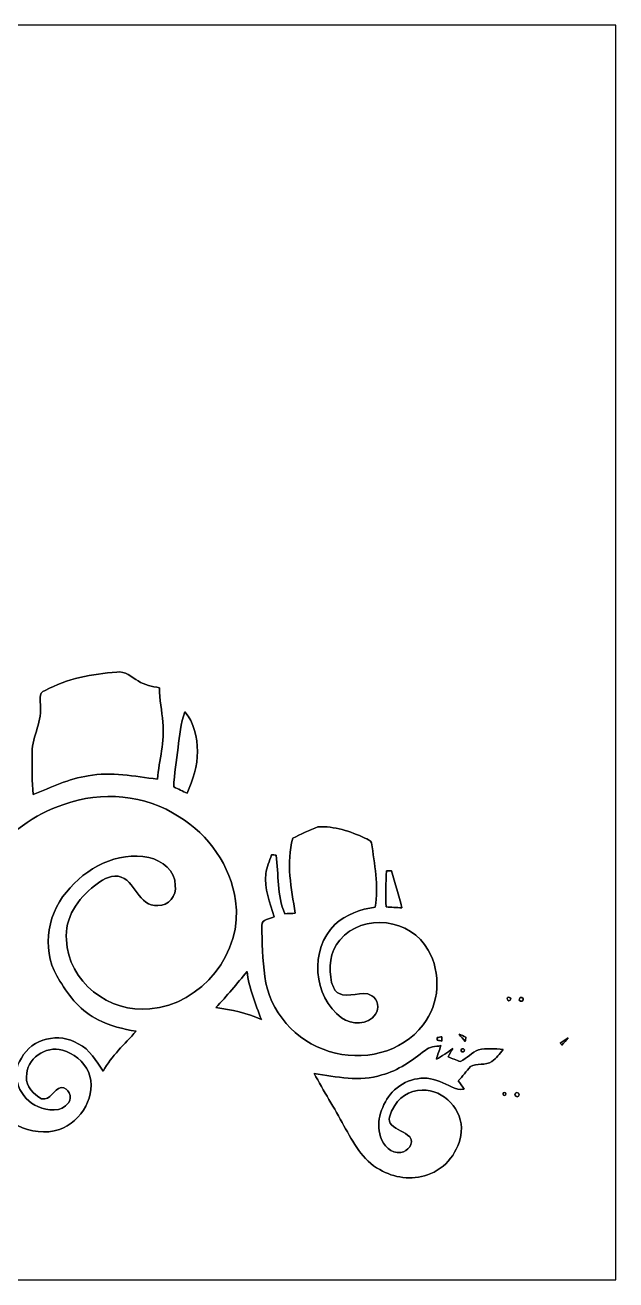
# Model space of a CAD drawing. Header units: centimetres. Extents: x -16.8 to 16.8, y -16.7 to 16.7.
# Drawn here: x 1.07 to 16.77, y -16.67 to 16.67 of the extents above; entities that cross this region are included whole.
import ezdxf

# ---------------------------------------------------------------- set-up
doc = ezdxf.new("R2010")
doc.units = ezdxf.units.CM
doc.header["$MEASUREMENT"] = 0
doc.layers.add('Layer 1', color=7, linetype='Continuous')

msp = doc.modelspace()

# ---------------------------------------------------------------- linework, layer by layer
at = {"layer": 'Layer 1', "color": 7}
for points, knots in [([(-16.77458, 16.66875), (-16.77458, 16.66875), (16.77458, 16.66875), (16.77458, 16.66875), (16.77458, 16.66875), (16.77458, 16.66875), (16.77458, -16.66875), (16.77458, -16.66875), (16.77458, -16.66875), (16.77458, -16.66875), (-16.77458, -16.66875), (-16.77458, -16.66875), (-16.77458, -16.66875), (-16.77458, -16.66875), (-16.77458, 16.66875), (-16.77458, 16.66875), (-16.77458, 16.66875), (-16.77458, 16.66875), (-16.77458, 16.66875), (-16.77458, 16.66875)], [0, 0, 0, 0, 0.16666667, 0.16666667, 0.16666667, 0.16666667, 0.33333333, 0.33333333, 0.33333333, 0.33333333, 0.5, 0.5, 0.5, 0.5, 0.66666667, 0.66666667, 0.66666667, 0.66666667, 1, 1, 1, 1]), ([(1.60655, -1.00789), (2.18793, -0.69674), (2.85574, -0.55915), (3.5112, -0.52529), (3.5112, -0.52529), (3.73697, -0.47872), (3.89961, -0.65264), (4.07705, -0.75565), (4.07705, -0.75565), (4.24497, -0.86924), (4.44959, -0.8957), (4.64291, -0.94192), (4.64291, -0.94192), (4.64432, -1.24848), (4.70782, -1.54869), (4.7311, -1.85349), (4.7311, -1.85349), (4.78614, -2.36326), (4.63797, -2.86103), (4.58717, -3.36444), (4.58717, -3.36444), (3.97898, -3.29918), (3.36338, -3.15031), (2.75237, -3.27766), (2.75237, -3.27766), (2.23485, -3.34927), (1.76742, -3.58704), (1.28587, -3.77331), (1.28587, -3.77331), (1.25765, -3.42724), (1.25307, -3.07975), (1.26083, -2.73297), (1.26083, -2.73297), (1.22978, -2.28706), (1.51342, -1.88701), (1.48096, -1.4411), (1.48096, -1.4411), (1.49154, -1.29681), (1.40441, -1.06998), (1.60655, -1.00789)], [0, 0, 0, 0, 0.09090909, 0.09090909, 0.09090909, 0.09090909, 0.18181818, 0.18181818, 0.18181818, 0.18181818, 0.27272727, 0.27272727, 0.27272727, 0.27272727, 0.36363636, 0.36363636, 0.36363636, 0.36363636, 0.45454545, 0.45454545, 0.45454545, 0.45454545, 0.54545455, 0.54545455, 0.54545455, 0.54545455, 0.63636364, 0.63636364, 0.63636364, 0.63636364, 0.72727273, 0.72727273, 0.72727273, 0.72727273, 0.81818182, 0.81818182, 0.81818182, 0.81818182, 1, 1, 1, 1]), ([(5.31636, -1.57515), (5.57177, -1.8609), (5.64303, -2.25707), (5.65644, -2.62819), (5.65644, -2.62819), (5.65044, -3.01413), (5.53438, -3.38808), (5.38092, -3.73909), (5.38092, -3.73909), (5.25992, -3.68547), (5.14068, -3.62761), (5.02109, -3.57258), (5.02109, -3.57258), (5.03837, -3.22192), (5.09729, -2.87549), (5.13786, -2.5273), (5.13786, -2.5273), (5.1749, -2.20662), (5.21018, -1.88172), (5.31636, -1.57515)], [0, 0, 0, 0, 0.16666667, 0.16666667, 0.16666667, 0.16666667, 0.33333333, 0.33333333, 0.33333333, 0.33333333, 0.5, 0.5, 0.5, 0.5, 0.66666667, 0.66666667, 0.66666667, 0.66666667, 1, 1, 1, 1]), ([(2.09832, -4.03719), (3.09809, -3.66677), (4.26896, -3.77931), (5.16537, -4.36174), (5.16537, -4.36174), (5.95736, -4.84117), (6.53168, -5.67443), (6.66609, -6.59377), (6.66609, -6.59377), (6.87423, -7.95443), (5.7658, -9.36237), (4.39138, -9.46679), (4.39138, -9.46679), (3.32528, -9.59556), (2.19886, -8.7376), (2.17417, -7.63623), (2.17417, -7.63623), (2.11279, -7.05414), (2.47897, -6.53803), (2.91888, -6.19972), (2.91888, -6.19972), (3.09457, -6.05331), (3.30376, -5.92032), (3.54506, -5.94395), (3.54506, -5.94395), (4.0192, -6.02968), (4.07176, -6.76875), (4.60375, -6.71901), (4.60375, -6.71901), (4.8828, -6.75005), (5.10469, -6.45089), (5.06412, -6.19266), (5.06412, -6.19266), (5.07859, -5.79684), (4.70994, -5.52697), (4.36104, -5.44583), (4.36104, -5.44583), (3.52531, -5.2705), (2.6797, -5.72523), (2.16923, -6.36764), (2.16923, -6.36764), (1.61466, -7.00546), (1.51447, -8.02287), (1.99813, -8.72843), (1.99813, -8.72843), (2.24649, -9.144), (2.56999, -9.54264), (3.01484, -9.75678), (3.01484, -9.75678), (3.32705, -9.92717), (3.67912, -9.99878), (4.02555, -10.06404), (4.02555, -10.06404), (3.71122, -10.39812), (3.37855, -10.71986), (3.14431, -11.11991), (3.14431, -11.11991), (2.95663, -10.85144), (2.79224, -10.54276), (2.48461, -10.39354), (2.48461, -10.39354), (1.98508, -10.08768), (1.24883, -10.24608), (0.97367, -10.78018), (0.97367, -10.78018), (0.65334, -11.22715), (0.94015, -11.87097), (1.41358, -12.06571), (1.41358, -12.06571), (1.66405, -12.16907), (2.04964, -12.22693), (2.22568, -11.96305), (2.22568, -11.96305), (2.34244, -11.80677), (2.22744, -11.55841), (2.03129, -11.55629), (2.03129, -11.55629), (1.82704, -11.60851), (1.74978, -11.90307), (1.51165, -11.85933), (1.51165, -11.85933), (1.30775, -11.73656), (1.07844, -11.5376), (1.11301, -11.2716), (1.11301, -11.2716), (1.08903, -10.80241), (1.62736, -10.43093), (2.06269, -10.56852), (2.06269, -10.56852), (2.35973, -10.64719), (2.62749, -10.86167), (2.75555, -11.14284), (2.75555, -11.14284), (3.00602, -11.74891), (2.56893, -12.46399), (1.98261, -12.67354), (1.98261, -12.67354), (1.24284, -12.91272), (0.40111, -12.45799), (0.07726, -11.77643), (0.07726, -11.77643), (-0.11748, -11.3919), (-0.07973, -10.94634), (-0.07338, -10.52865), (-0.07338, -10.52865), (-0.2734, -10.67329), (-0.2727, -10.94317), (-0.26635, -11.16506), (-0.26635, -11.16506), (-0.28258, -11.57252), (-0.13018, -11.97539), (0.1337, -12.28408), (0.1337, -12.28408), (0.21449, -12.39661), (0.33514, -12.51021), (0.29457, -12.66331), (0.29457, -12.66331), (0.22754, -12.60757), (0.19473, -12.48375), (0.10019, -12.47846), (0.10019, -12.47846), (0.05927, -12.53314), (0.02716, -12.59346), (-0.00635, -12.65308), (-0.00635, -12.65308), (-0.10195, -12.66825), (-0.1965, -12.68906), (-0.29034, -12.71235), (-0.29034, -12.71235), (-0.31891, -12.88521), (-0.33867, -13.06089), (-0.39793, -13.22776), (-0.39793, -13.22776), (-0.51259, -13.40203), (-0.67628, -13.53926), (-0.86219, -13.63169), (-0.86219, -13.63169), (-0.8449, -13.43942), (-0.90382, -13.22881), (-0.81315, -13.0496), (-0.81315, -13.0496), (-0.71543, -12.89509), (-0.57079, -12.77726), (-0.46531, -12.62944), (-0.46531, -12.62944), (-0.45473, -12.50527), (-0.49424, -12.38356), (-0.50659, -12.26079), (-0.50659, -12.26079), (-0.60889, -12.29148), (-0.70979, -12.32676), (-0.81174, -12.35816), (-0.81174, -12.35816), (-0.70168, -12.2301), (-0.57397, -12.11897), (-0.45861, -11.99586), (-0.45861, -11.99586), (-0.48225, -11.97928), (-0.52987, -11.94682), (-0.55351, -11.93024), (-0.55351, -11.93024), (-0.63676, -11.98704), (-0.71967, -12.04454), (-0.80469, -12.09887), (-0.80469, -12.09887), (-0.81104, -11.98139), (-0.80821, -11.86356), (-0.80716, -11.74644), (-0.80716, -11.74644), (-0.85019, -11.73868), (-0.89288, -11.73127), (-0.93557, -11.72422), (-0.93557, -11.72422), (-0.95356, -11.81664), (-0.97155, -11.90978), (-0.99166, -12.00291), (-0.99166, -12.00291), (-1.10949, -11.98809), (-1.22873, -11.96904), (-1.34585, -11.95634), (-1.34585, -11.95634), (-1.24919, -12.08511), (-1.13418, -12.19835), (-1.02729, -12.31865), (-1.02729, -12.31865), (-1.10913, -12.28796), (-1.18851, -12.25127), (-1.27353, -12.23151), (-1.27353, -12.23151), (-1.31445, -12.33805), (-1.35855, -12.44812), (-1.36596, -12.56277), (-1.36596, -12.56277), (-1.29258, -12.73104), (-1.12995, -12.84499), (-1.06257, -13.01644), (-1.06257, -13.01644), (-1.03893, -13.22811), (-1.04175, -13.44295), (-1.04422, -13.65638), (-1.04422, -13.65638), (-1.20297, -13.5188), (-1.37019, -13.38192), (-1.48696, -13.20518), (-1.48696, -13.20518), (-1.54376, -13.04008), (-1.55116, -12.86369), (-1.58186, -12.69294), (-1.58186, -12.69294), (-1.68557, -12.63791), (-1.78964, -12.58288), (-1.89406, -12.52961), (-1.89406, -12.52961), (-1.07491, -11.66989), (-0.62054, -10.48314), (-0.65476, -9.29534), (-0.65476, -9.29534), (-0.63818, -8.75806), (-0.88018, -8.24971), (-0.82409, -7.70925), (-0.82409, -7.70925), (-0.65088, -6.0639), (0.52493, -4.56459), (2.09832, -4.03719)], [0, 0, 0, 0, 0.01754386, 0.01754386, 0.01754386, 0.01754386, 0.03508772, 0.03508772, 0.03508772, 0.03508772, 0.05263158, 0.05263158, 0.05263158, 0.05263158, 0.07017544, 0.07017544, 0.07017544, 0.07017544, 0.0877193, 0.0877193, 0.0877193, 0.0877193, 0.10526316, 0.10526316, 0.10526316, 0.10526316, 0.12280702, 0.12280702, 0.12280702, 0.12280702, 0.14035088, 0.14035088, 0.14035088, 0.14035088, 0.15789474, 0.15789474, 0.15789474, 0.15789474, 0.1754386, 0.1754386, 0.1754386, 0.1754386, 0.19298246, 0.19298246, 0.19298246, 0.19298246, 0.21052632, 0.21052632, 0.21052632, 0.21052632, 0.22807018, 0.22807018, 0.22807018, 0.22807018, 0.24561404, 0.24561404, 0.24561404, 0.24561404, 0.26315789, 0.26315789, 0.26315789, 0.26315789, 0.28070175, 0.28070175, 0.28070175, 0.28070175, 0.29824561, 0.29824561, 0.29824561, 0.29824561, 0.31578947, 0.31578947, 0.31578947, 0.31578947, 0.33333333, 0.33333333, 0.33333333, 0.33333333, 0.35087719, 0.35087719, 0.35087719, 0.35087719, 0.36842105, 0.36842105, 0.36842105, 0.36842105, 0.38596491, 0.38596491, 0.38596491, 0.38596491, 0.40350877, 0.40350877, 0.40350877, 0.40350877, 0.42105263, 0.42105263, 0.42105263, 0.42105263, 0.43859649, 0.43859649, 0.43859649, 0.43859649, 0.45614035, 0.45614035, 0.45614035, 0.45614035, 0.47368421, 0.47368421, 0.47368421, 0.47368421, 0.49122807, 0.49122807, 0.49122807, 0.49122807, 0.50877193, 0.50877193, 0.50877193, 0.50877193, 0.52631579, 0.52631579, 0.52631579, 0.52631579, 0.54385965, 0.54385965, 0.54385965, 0.54385965, 0.56140351, 0.56140351, 0.56140351, 0.56140351, 0.57894737, 0.57894737, 0.57894737, 0.57894737, 0.59649123, 0.59649123, 0.59649123, 0.59649123, 0.61403509, 0.61403509, 0.61403509, 0.61403509, 0.63157895, 0.63157895, 0.63157895, 0.63157895, 0.64912281, 0.64912281, 0.64912281, 0.64912281, 0.66666667, 0.66666667, 0.66666667, 0.66666667, 0.68421053, 0.68421053, 0.68421053, 0.68421053, 0.70175439, 0.70175439, 0.70175439, 0.70175439, 0.71929825, 0.71929825, 0.71929825, 0.71929825, 0.73684211, 0.73684211, 0.73684211, 0.73684211, 0.75438596, 0.75438596, 0.75438596, 0.75438596, 0.77192982, 0.77192982, 0.77192982, 0.77192982, 0.78947368, 0.78947368, 0.78947368, 0.78947368, 0.80701754, 0.80701754, 0.80701754, 0.80701754, 0.8245614, 0.8245614, 0.8245614, 0.8245614, 0.84210526, 0.84210526, 0.84210526, 0.84210526, 0.85964912, 0.85964912, 0.85964912, 0.85964912, 0.87719298, 0.87719298, 0.87719298, 0.87719298, 0.89473684, 0.89473684, 0.89473684, 0.89473684, 0.9122807, 0.9122807, 0.9122807, 0.9122807, 0.92982456, 0.92982456, 0.92982456, 0.92982456, 0.94736842, 0.94736842, 0.94736842, 0.94736842, 0.96491228, 0.96491228, 0.96491228, 0.96491228, 1, 1, 1, 1]), ([(8.85578, -4.63338), (9.29005, -4.60446), (9.71374, -4.75403), (10.10461, -4.92866), (10.10461, -4.92866), (10.15929, -4.96676), (10.25525, -4.98334), (10.27924, -5.05495), (10.27924, -5.05495), (10.35756, -5.62081), (10.47679, -6.19337), (10.37802, -6.76592), (10.37802, -6.76592), (9.98855, -6.81567), (9.60049, -6.95784), (9.30804, -7.22701), (9.30804, -7.22701), (8.62894, -7.88741), (8.72172, -9.15), (9.48514, -9.70527), (9.48514, -9.70527), (9.74831, -9.88907), (10.19951, -9.91023), (10.38542, -9.60826), (10.38542, -9.60826), (10.50149, -9.4555), (10.44892, -9.21314), (10.28382, -9.1186), (10.28382, -9.1186), (10.01113, -8.94574), (9.67564, -9.21597), (9.40047, -9.05122), (9.40047, -9.05122), (9.28829, -9.00465), (9.26289, -8.86989), (9.21914, -8.77111), (9.21914, -8.77111), (9.14153, -8.3887), (9.16305, -7.94209), (9.43927, -7.6394), (9.43927, -7.6394), (10.03794, -6.90774), (11.35239, -7.07284), (11.78101, -7.90575), (11.78101, -7.90575), (12.14085, -8.51182), (12.08969, -9.3345), (11.65119, -9.88801), (11.65119, -9.88801), (11.09592, -10.63837), (10.02101, -10.88072), (9.1567, -10.59639), (9.1567, -10.59639), (8.26558, -10.34203), (7.55967, -9.52994), (7.44185, -8.60954), (7.44185, -8.60954), (7.38293, -8.15869), (7.37023, -7.70255), (7.36036, -7.24888), (7.36036, -7.24888), (7.36529, -7.08025), (7.57943, -7.0806), (7.69479, -7.02204), (7.69479, -7.02204), (7.57943, -6.64986), (7.42632, -6.27521), (7.4676, -5.87728), (7.4676, -5.87728), (7.50464, -5.70477), (7.5632, -5.53896), (7.62176, -5.37351), (7.62176, -5.37351), (7.65281, -5.37563), (7.71454, -5.38021), (7.74524, -5.38233), (7.74524, -5.38233), (7.81509, -5.89986), (7.76429, -6.45301), (7.97278, -6.94161), (7.97278, -6.94161), (8.04298, -6.93808), (8.18303, -6.93103), (8.25324, -6.92714), (8.25324, -6.92714), (8.14035, -6.27309), (8.00911, -5.59118), (8.18374, -4.93571), (8.18374, -4.93571), (8.39823, -4.8193), (8.62965, -4.72652), (8.85578, -4.63338)], [0, 0, 0, 0, 0.04166667, 0.04166667, 0.04166667, 0.04166667, 0.08333333, 0.08333333, 0.08333333, 0.08333333, 0.125, 0.125, 0.125, 0.125, 0.16666667, 0.16666667, 0.16666667, 0.16666667, 0.20833333, 0.20833333, 0.20833333, 0.20833333, 0.25, 0.25, 0.25, 0.25, 0.29166667, 0.29166667, 0.29166667, 0.29166667, 0.33333333, 0.33333333, 0.33333333, 0.33333333, 0.375, 0.375, 0.375, 0.375, 0.41666667, 0.41666667, 0.41666667, 0.41666667, 0.45833333, 0.45833333, 0.45833333, 0.45833333, 0.5, 0.5, 0.5, 0.5, 0.54166667, 0.54166667, 0.54166667, 0.54166667, 0.58333333, 0.58333333, 0.58333333, 0.58333333, 0.625, 0.625, 0.625, 0.625, 0.66666667, 0.66666667, 0.66666667, 0.66666667, 0.70833333, 0.70833333, 0.70833333, 0.70833333, 0.75, 0.75, 0.75, 0.75, 0.79166667, 0.79166667, 0.79166667, 0.79166667, 0.83333333, 0.83333333, 0.83333333, 0.83333333, 0.875, 0.875, 0.875, 0.875, 0.91666667, 0.91666667, 0.91666667, 0.91666667, 1, 1, 1, 1]), ([(10.67364, -5.80284), (10.71845, -5.80319), (10.76396, -5.80355), (10.80946, -5.80461), (10.80946, -5.80461), (10.90189, -6.12987), (11.0042, -6.45301), (11.0871, -6.78109), (11.0871, -6.78109), (10.94528, -6.77651), (10.80594, -6.76981), (10.66518, -6.75816), (10.66518, -6.75816), (10.64401, -6.43996), (10.67047, -6.12069), (10.67364, -5.80284)], [0, 0, 0, 0, 0.2, 0.2, 0.2, 0.2, 0.4, 0.4, 0.4, 0.4, 0.6, 0.6, 0.6, 0.6, 1, 1, 1, 1]), ([(6.14292, -9.43292), (6.43537, -9.12671), (6.70842, -8.80357), (6.97089, -8.47125), (6.97089, -8.47125), (7.02204, -8.92034), (7.19843, -9.3345), (7.35189, -9.75431), (7.35189, -9.75431), (6.97054, -9.57157), (6.55884, -9.48796), (6.14292, -9.43292)], [0, 0, 0, 0, 0.25, 0.25, 0.25, 0.25, 0.5, 0.5, 0.5, 0.5, 1, 1, 1, 1]), ([(13.89556, -9.16834), (13.93825, -9.12248), (14.01374, -9.19692), (13.96753, -9.24031), (13.96753, -9.24031), (13.92414, -9.28652), (13.8497, -9.21138), (13.89556, -9.16834)], [0, 0, 0, 0, 0.33333333, 0.33333333, 0.33333333, 0.33333333, 1, 1, 1, 1]), ([(14.27586, -9.16199), (14.3443, -9.17928), (14.30302, -9.28758), (14.23987, -9.265), (14.23987, -9.265), (14.17038, -9.24631), (14.21306, -9.14188), (14.27586, -9.16199)], [0, 0, 0, 0, 0.33333333, 0.33333333, 0.33333333, 0.33333333, 1, 1, 1, 1]), ([(12.02619, -10.23126), (12.06747, -10.22279), (12.10945, -10.21468), (12.15143, -10.20727), (12.15143, -10.20727), (12.15143, -10.23655), (12.15143, -10.29511), (12.15143, -10.32439), (12.15143, -10.32439), (12.10945, -10.31628), (12.06747, -10.30817), (12.02619, -10.30041), (12.02619, -10.30041), (12.02619, -10.28312), (12.02619, -10.24855), (12.02619, -10.23126)], [0, 0, 0, 0, 0.2, 0.2, 0.2, 0.2, 0.4, 0.4, 0.4, 0.4, 0.6, 0.6, 0.6, 0.6, 1, 1, 1, 1]), ([(12.60475, -10.14095), (12.66507, -10.166), (12.72505, -10.1921), (12.78572, -10.2175), (12.78572, -10.2175), (12.7822, -10.24819), (12.77479, -10.30887), (12.77091, -10.33921), (12.77091, -10.33921), (12.71446, -10.27395), (12.65978, -10.20692), (12.60475, -10.14095)], [0, 0, 0, 0, 0.25, 0.25, 0.25, 0.25, 0.5, 0.5, 0.5, 0.5, 1, 1, 1, 1]), ([(15.29009, -10.37625), (15.36065, -10.33039), (15.43085, -10.28382), (15.50317, -10.24043), (15.50317, -10.24043), (15.44884, -10.30287), (15.39452, -10.36532), (15.34054, -10.42846), (15.34054, -10.42846), (15.32819, -10.41541), (15.30279, -10.38931), (15.29009, -10.37625)], [0, 0, 0, 0, 0.25, 0.25, 0.25, 0.25, 0.5, 0.5, 0.5, 0.5, 1, 1, 1, 1]), ([(11.70093, -10.56957), (11.81876, -10.47044), (11.97892, -10.47256), (12.12356, -10.4454), (12.12356, -10.4454), (12.07946, -10.56428), (12.03396, -10.68282), (12.00326, -10.80629), (12.00326, -10.80629), (12.15672, -10.72621), (12.29395, -10.61967), (12.43612, -10.52195), (12.43612, -10.52195), (12.39696, -10.59498), (12.35604, -10.66694), (12.31759, -10.73997), (12.31759, -10.73997), (12.42589, -10.78371), (12.53172, -10.83698), (12.64567, -10.86591), (12.64567, -10.86591), (12.81359, -10.77701), (12.94589, -10.62567), (13.12333, -10.55299), (13.12333, -10.55299), (13.33817, -10.51913), (13.56042, -10.51631), (13.77703, -10.54664), (13.77703, -10.54664), (13.6906, -10.66447), (13.59852, -10.78371), (13.47646, -10.86697), (13.47646, -10.86697), (13.3096, -10.98127), (13.07677, -10.89942), (12.90743, -11.00208), (12.90743, -11.00208), (12.79384, -11.12273), (12.70635, -11.26631), (12.58323, -11.37849), (12.58323, -11.37849), (12.63897, -11.45152), (12.69259, -11.5256), (12.74198, -11.60357), (12.74198, -11.60357), (12.50174, -11.64131), (12.30947, -11.46598), (12.09287, -11.40107), (12.09287, -11.40107), (11.66883, -11.19999), (11.1446, -11.34498), (10.83063, -11.67694), (10.83063, -11.67694), (10.5537, -11.9955), (10.38754, -12.45341), (10.51807, -12.87004), (10.51807, -12.87004), (10.59639, -13.09652), (10.79324, -13.32336), (11.05994, -13.28102), (11.05994, -13.28102), (11.24091, -13.26938), (11.42541, -13.03514), (11.29559, -12.87004), (11.29559, -12.87004), (11.15307, -12.73281), (10.95022, -12.68095), (10.80629, -12.54689), (10.80629, -12.54689), (10.68952, -12.43189), (10.77771, -12.26256), (10.83769, -12.14261), (10.83769, -12.14261), (10.97174, -11.83993), (11.2903, -11.61697), (11.62509, -11.62861), (11.62509, -11.62861), (12.20258, -11.60321), (12.71411, -12.16201), (12.66507, -12.73281), (12.66507, -12.73281), (12.61392, -13.24398), (12.25903, -13.71953), (11.76337, -13.87757), (11.76337, -13.87757), (11.34674, -14.01939), (10.87296, -13.96436), (10.49867, -13.73505), (10.49867, -13.73505), (10.03406, -13.49657), (9.79382, -13.00586), (9.54476, -12.57371), (9.54476, -12.57371), (9.29252, -12.10275), (9.00571, -11.65119), (8.75206, -11.18164), (8.75206, -11.18164), (9.3472, -11.2776), (9.9628, -11.41024), (10.55617, -11.22257), (10.55617, -11.22257), (10.99114, -11.11038), (11.35486, -10.84298), (11.70093, -10.56957)], [0, 0, 0, 0, 0.03703704, 0.03703704, 0.03703704, 0.03703704, 0.07407407, 0.07407407, 0.07407407, 0.07407407, 0.11111111, 0.11111111, 0.11111111, 0.11111111, 0.14814815, 0.14814815, 0.14814815, 0.14814815, 0.18518519, 0.18518519, 0.18518519, 0.18518519, 0.22222222, 0.22222222, 0.22222222, 0.22222222, 0.25925926, 0.25925926, 0.25925926, 0.25925926, 0.2962963, 0.2962963, 0.2962963, 0.2962963, 0.33333333, 0.33333333, 0.33333333, 0.33333333, 0.37037037, 0.37037037, 0.37037037, 0.37037037, 0.40740741, 0.40740741, 0.40740741, 0.40740741, 0.44444444, 0.44444444, 0.44444444, 0.44444444, 0.48148148, 0.48148148, 0.48148148, 0.48148148, 0.51851852, 0.51851852, 0.51851852, 0.51851852, 0.55555556, 0.55555556, 0.55555556, 0.55555556, 0.59259259, 0.59259259, 0.59259259, 0.59259259, 0.62962963, 0.62962963, 0.62962963, 0.62962963, 0.66666667, 0.66666667, 0.66666667, 0.66666667, 0.7037037, 0.7037037, 0.7037037, 0.7037037, 0.74074074, 0.74074074, 0.74074074, 0.74074074, 0.77777778, 0.77777778, 0.77777778, 0.77777778, 0.81481481, 0.81481481, 0.81481481, 0.81481481, 0.85185185, 0.85185185, 0.85185185, 0.85185185, 0.88888889, 0.88888889, 0.88888889, 0.88888889, 0.92592593, 0.92592593, 0.92592593, 0.92592593, 1, 1, 1, 1]), ([(12.68906, -10.52724), (12.7441, -10.50255), (12.77655, -10.59603), (12.71799, -10.6112), (12.71799, -10.6112), (12.6619, -10.63449), (12.6305, -10.54276), (12.68906, -10.52724)], [0, 0, 0, 0, 0.33333333, 0.33333333, 0.33333333, 0.33333333, 1, 1, 1, 1]), ([(14.10688, -11.70799), (14.15344, -11.65931), (14.23388, -11.73974), (14.1859, -11.78701), (14.1859, -11.78701), (14.13863, -11.83499), (14.05819, -11.75456), (14.10688, -11.70799)], [0, 0, 0, 0, 0.33333333, 0.33333333, 0.33333333, 0.33333333, 1, 1, 1, 1]), ([(13.78197, -11.70058), (13.83912, -11.68188), (13.85852, -11.70129), (13.84053, -11.75914), (13.84053, -11.75914), (13.78267, -11.77713), (13.76327, -11.75773), (13.78197, -11.70058)], [0, 0, 0, 0, 0.33333333, 0.33333333, 0.33333333, 0.33333333, 1, 1, 1, 1])]:
    msp.add_open_spline(points, degree=3, knots=knots, dxfattribs=at)
at = {"layer": 'Layer 1', "color": 251}
for points, knots in [([(1.60655, -1.00789), (1.40441, -1.06998), (1.49154, -1.29681), (1.48096, -1.4411), (1.48096, -1.4411), (1.51342, -1.88701), (1.22978, -2.28706), (1.26083, -2.73297), (1.26083, -2.73297), (1.25307, -3.07975), (1.25765, -3.42724), (1.28587, -3.77331), (1.28587, -3.77331), (1.76742, -3.58704), (2.23485, -3.34927), (2.75237, -3.27766), (2.75237, -3.27766), (3.36338, -3.15031), (3.97898, -3.29918), (4.58717, -3.36444), (4.58717, -3.36444), (4.63797, -2.86103), (4.78614, -2.36326), (4.7311, -1.85349), (4.7311, -1.85349), (4.70782, -1.54869), (4.64432, -1.24848), (4.64291, -0.94192), (4.64291, -0.94192), (4.44959, -0.8957), (4.24497, -0.86924), (4.07705, -0.75565), (4.07705, -0.75565), (3.89961, -0.65264), (3.73697, -0.47872), (3.5112, -0.52529), (3.5112, -0.52529), (2.85574, -0.55915), (2.18793, -0.69674), (1.60655, -1.00789), (1.60655, -1.00789), (1.60655, -1.00789), (1.60655, -1.00789), (1.60655, -1.00789)], [0, 0, 0, 0, 0.08333333, 0.08333333, 0.08333333, 0.08333333, 0.16666667, 0.16666667, 0.16666667, 0.16666667, 0.25, 0.25, 0.25, 0.25, 0.33333333, 0.33333333, 0.33333333, 0.33333333, 0.41666667, 0.41666667, 0.41666667, 0.41666667, 0.5, 0.5, 0.5, 0.5, 0.58333333, 0.58333333, 0.58333333, 0.58333333, 0.66666667, 0.66666667, 0.66666667, 0.66666667, 0.75, 0.75, 0.75, 0.75, 0.83333333, 0.83333333, 0.83333333, 0.83333333, 1, 1, 1, 1]), ([(5.31636, -1.57515), (5.21018, -1.88172), (5.1749, -2.20662), (5.13786, -2.5273), (5.13786, -2.5273), (5.09729, -2.87549), (5.03837, -3.22192), (5.02109, -3.57258), (5.02109, -3.57258), (5.14068, -3.62761), (5.25992, -3.68547), (5.38092, -3.73909), (5.38092, -3.73909), (5.53438, -3.38808), (5.65044, -3.01413), (5.65644, -2.62819), (5.65644, -2.62819), (5.64303, -2.25707), (5.57177, -1.8609), (5.31636, -1.57515), (5.31636, -1.57515), (5.31636, -1.57515), (5.31636, -1.57515), (5.31636, -1.57515)], [0, 0, 0, 0, 0.14285714, 0.14285714, 0.14285714, 0.14285714, 0.28571429, 0.28571429, 0.28571429, 0.28571429, 0.42857143, 0.42857143, 0.42857143, 0.42857143, 0.57142857, 0.57142857, 0.57142857, 0.57142857, 0.71428571, 0.71428571, 0.71428571, 0.71428571, 1, 1, 1, 1]), ([(2.09832, -4.03719), (0.52493, -4.56459), (-0.65088, -6.0639), (-0.82409, -7.70925), (-0.82409, -7.70925), (-0.88018, -8.24971), (-0.63818, -8.75806), (-0.65476, -9.29534), (-0.65476, -9.29534), (-0.62054, -10.48314), (-1.07491, -11.66989), (-1.89406, -12.52961), (-1.89406, -12.52961), (-1.78964, -12.58288), (-1.68557, -12.63791), (-1.58186, -12.69294), (-1.58186, -12.69294), (-1.55116, -12.86369), (-1.54376, -13.04008), (-1.48696, -13.20518), (-1.48696, -13.20518), (-1.37019, -13.38192), (-1.20297, -13.5188), (-1.04422, -13.65638), (-1.04422, -13.65638), (-1.04175, -13.44295), (-1.03893, -13.22811), (-1.06257, -13.01644), (-1.06257, -13.01644), (-1.12995, -12.84499), (-1.29258, -12.73104), (-1.36596, -12.56277), (-1.36596, -12.56277), (-1.35855, -12.44812), (-1.31445, -12.33805), (-1.27353, -12.23151), (-1.27353, -12.23151), (-1.18851, -12.25127), (-1.10913, -12.28796), (-1.02729, -12.31865), (-1.02729, -12.31865), (-1.13418, -12.19835), (-1.24919, -12.08511), (-1.34585, -11.95634), (-1.34585, -11.95634), (-1.22873, -11.96904), (-1.10949, -11.98809), (-0.99166, -12.00291), (-0.99166, -12.00291), (-0.97155, -11.90978), (-0.95356, -11.81664), (-0.93557, -11.72422), (-0.93557, -11.72422), (-0.89288, -11.73127), (-0.85019, -11.73868), (-0.80716, -11.74644), (-0.80716, -11.74644), (-0.80821, -11.86356), (-0.81104, -11.98139), (-0.80469, -12.09887), (-0.80469, -12.09887), (-0.71967, -12.04454), (-0.63676, -11.98704), (-0.55351, -11.93024), (-0.55351, -11.93024), (-0.52987, -11.94682), (-0.48225, -11.97928), (-0.45861, -11.99586), (-0.45861, -11.99586), (-0.57397, -12.11897), (-0.70168, -12.2301), (-0.81174, -12.35816), (-0.81174, -12.35816), (-0.70979, -12.32676), (-0.60889, -12.29148), (-0.50659, -12.26079), (-0.50659, -12.26079), (-0.49424, -12.38356), (-0.45473, -12.50527), (-0.46531, -12.62944), (-0.46531, -12.62944), (-0.57079, -12.77726), (-0.71543, -12.89509), (-0.81315, -13.0496), (-0.81315, -13.0496), (-0.90382, -13.22881), (-0.8449, -13.43942), (-0.86219, -13.63169), (-0.86219, -13.63169), (-0.67628, -13.53926), (-0.51259, -13.40203), (-0.39793, -13.22776), (-0.39793, -13.22776), (-0.33867, -13.06089), (-0.31891, -12.88521), (-0.29034, -12.71235), (-0.29034, -12.71235), (-0.1965, -12.68906), (-0.10195, -12.66825), (-0.00635, -12.65308), (-0.00635, -12.65308), (0.02716, -12.59346), (0.05927, -12.53314), (0.10019, -12.47846), (0.10019, -12.47846), (0.19473, -12.48375), (0.22754, -12.60757), (0.29457, -12.66331), (0.29457, -12.66331), (0.33514, -12.51021), (0.21449, -12.39661), (0.1337, -12.28408), (0.1337, -12.28408), (-0.13018, -11.97539), (-0.28258, -11.57252), (-0.26635, -11.16506), (-0.26635, -11.16506), (-0.2727, -10.94317), (-0.2734, -10.67329), (-0.07338, -10.52865), (-0.07338, -10.52865), (-0.07973, -10.94634), (-0.11748, -11.3919), (0.07726, -11.77643), (0.07726, -11.77643), (0.40111, -12.45799), (1.24284, -12.91272), (1.98261, -12.67354), (1.98261, -12.67354), (2.56893, -12.46399), (3.00602, -11.74891), (2.75555, -11.14284), (2.75555, -11.14284), (2.62749, -10.86167), (2.35973, -10.64719), (2.06269, -10.56852), (2.06269, -10.56852), (1.62736, -10.43093), (1.08903, -10.80241), (1.11301, -11.2716), (1.11301, -11.2716), (1.07844, -11.5376), (1.30775, -11.73656), (1.51165, -11.85933), (1.51165, -11.85933), (1.74978, -11.90307), (1.82704, -11.60851), (2.03129, -11.55629), (2.03129, -11.55629), (2.22744, -11.55841), (2.34244, -11.80677), (2.22568, -11.96305), (2.22568, -11.96305), (2.04964, -12.22693), (1.66405, -12.16907), (1.41358, -12.06571), (1.41358, -12.06571), (0.94015, -11.87097), (0.65334, -11.22715), (0.97367, -10.78018), (0.97367, -10.78018), (1.24883, -10.24608), (1.98508, -10.08768), (2.48461, -10.39354), (2.48461, -10.39354), (2.79224, -10.54276), (2.95663, -10.85144), (3.14431, -11.11991), (3.14431, -11.11991), (3.37855, -10.71986), (3.71122, -10.39812), (4.02555, -10.06404), (4.02555, -10.06404), (3.67912, -9.99878), (3.32705, -9.92717), (3.01484, -9.75678), (3.01484, -9.75678), (2.56999, -9.54264), (2.24649, -9.144), (1.99813, -8.72843), (1.99813, -8.72843), (1.51447, -8.02287), (1.61466, -7.00546), (2.16923, -6.36764), (2.16923, -6.36764), (2.6797, -5.72523), (3.52531, -5.2705), (4.36104, -5.44583), (4.36104, -5.44583), (4.70994, -5.52697), (5.07859, -5.79684), (5.06412, -6.19266), (5.06412, -6.19266), (5.10469, -6.45089), (4.8828, -6.75005), (4.60375, -6.71901), (4.60375, -6.71901), (4.07176, -6.76875), (4.0192, -6.02968), (3.54506, -5.94395), (3.54506, -5.94395), (3.30376, -5.92032), (3.09457, -6.05331), (2.91888, -6.19972), (2.91888, -6.19972), (2.47897, -6.53803), (2.11279, -7.05414), (2.17417, -7.63623), (2.17417, -7.63623), (2.19886, -8.7376), (3.32528, -9.59556), (4.39138, -9.46679), (4.39138, -9.46679), (5.7658, -9.36237), (6.87423, -7.95443), (6.66609, -6.59377), (6.66609, -6.59377), (6.53168, -5.67443), (5.95736, -4.84117), (5.16537, -4.36174), (5.16537, -4.36174), (4.26896, -3.77931), (3.09809, -3.66677), (2.09832, -4.03719), (2.09832, -4.03719), (2.09832, -4.03719), (2.09832, -4.03719), (2.09832, -4.03719)], [0, 0, 0, 0, 0.01724138, 0.01724138, 0.01724138, 0.01724138, 0.03448276, 0.03448276, 0.03448276, 0.03448276, 0.05172414, 0.05172414, 0.05172414, 0.05172414, 0.06896552, 0.06896552, 0.06896552, 0.06896552, 0.0862069, 0.0862069, 0.0862069, 0.0862069, 0.10344828, 0.10344828, 0.10344828, 0.10344828, 0.12068966, 0.12068966, 0.12068966, 0.12068966, 0.13793103, 0.13793103, 0.13793103, 0.13793103, 0.15517241, 0.15517241, 0.15517241, 0.15517241, 0.17241379, 0.17241379, 0.17241379, 0.17241379, 0.18965517, 0.18965517, 0.18965517, 0.18965517, 0.20689655, 0.20689655, 0.20689655, 0.20689655, 0.22413793, 0.22413793, 0.22413793, 0.22413793, 0.24137931, 0.24137931, 0.24137931, 0.24137931, 0.25862069, 0.25862069, 0.25862069, 0.25862069, 0.27586207, 0.27586207, 0.27586207, 0.27586207, 0.29310345, 0.29310345, 0.29310345, 0.29310345, 0.31034483, 0.31034483, 0.31034483, 0.31034483, 0.32758621, 0.32758621, 0.32758621, 0.32758621, 0.34482759, 0.34482759, 0.34482759, 0.34482759, 0.36206897, 0.36206897, 0.36206897, 0.36206897, 0.37931034, 0.37931034, 0.37931034, 0.37931034, 0.39655172, 0.39655172, 0.39655172, 0.39655172, 0.4137931, 0.4137931, 0.4137931, 0.4137931, 0.43103448, 0.43103448, 0.43103448, 0.43103448, 0.44827586, 0.44827586, 0.44827586, 0.44827586, 0.46551724, 0.46551724, 0.46551724, 0.46551724, 0.48275862, 0.48275862, 0.48275862, 0.48275862, 0.5, 0.5, 0.5, 0.5, 0.51724138, 0.51724138, 0.51724138, 0.51724138, 0.53448276, 0.53448276, 0.53448276, 0.53448276, 0.55172414, 0.55172414, 0.55172414, 0.55172414, 0.56896552, 0.56896552, 0.56896552, 0.56896552, 0.5862069, 0.5862069, 0.5862069, 0.5862069, 0.60344828, 0.60344828, 0.60344828, 0.60344828, 0.62068966, 0.62068966, 0.62068966, 0.62068966, 0.63793103, 0.63793103, 0.63793103, 0.63793103, 0.65517241, 0.65517241, 0.65517241, 0.65517241, 0.67241379, 0.67241379, 0.67241379, 0.67241379, 0.68965517, 0.68965517, 0.68965517, 0.68965517, 0.70689655, 0.70689655, 0.70689655, 0.70689655, 0.72413793, 0.72413793, 0.72413793, 0.72413793, 0.74137931, 0.74137931, 0.74137931, 0.74137931, 0.75862069, 0.75862069, 0.75862069, 0.75862069, 0.77586207, 0.77586207, 0.77586207, 0.77586207, 0.79310345, 0.79310345, 0.79310345, 0.79310345, 0.81034483, 0.81034483, 0.81034483, 0.81034483, 0.82758621, 0.82758621, 0.82758621, 0.82758621, 0.84482759, 0.84482759, 0.84482759, 0.84482759, 0.86206897, 0.86206897, 0.86206897, 0.86206897, 0.87931034, 0.87931034, 0.87931034, 0.87931034, 0.89655172, 0.89655172, 0.89655172, 0.89655172, 0.9137931, 0.9137931, 0.9137931, 0.9137931, 0.93103448, 0.93103448, 0.93103448, 0.93103448, 0.94827586, 0.94827586, 0.94827586, 0.94827586, 0.96551724, 0.96551724, 0.96551724, 0.96551724, 1, 1, 1, 1]), ([(8.85578, -4.63338), (8.62965, -4.72652), (8.39823, -4.8193), (8.18374, -4.93571), (8.18374, -4.93571), (8.00911, -5.59118), (8.14035, -6.27309), (8.25324, -6.92714), (8.25324, -6.92714), (8.18303, -6.93103), (8.04298, -6.93808), (7.97278, -6.94161), (7.97278, -6.94161), (7.76429, -6.45301), (7.81509, -5.89986), (7.74524, -5.38233), (7.74524, -5.38233), (7.71454, -5.38021), (7.65281, -5.37563), (7.62176, -5.37351), (7.62176, -5.37351), (7.5632, -5.53896), (7.50464, -5.70477), (7.4676, -5.87728), (7.4676, -5.87728), (7.42632, -6.27521), (7.57943, -6.64986), (7.69479, -7.02204), (7.69479, -7.02204), (7.57943, -7.0806), (7.36529, -7.08025), (7.36036, -7.24888), (7.36036, -7.24888), (7.37023, -7.70255), (7.38293, -8.15869), (7.44185, -8.60954), (7.44185, -8.60954), (7.55967, -9.52994), (8.26558, -10.34203), (9.1567, -10.59639), (9.1567, -10.59639), (10.02101, -10.88072), (11.09592, -10.63837), (11.65119, -9.88801), (11.65119, -9.88801), (12.08969, -9.3345), (12.14085, -8.51182), (11.78101, -7.90575), (11.78101, -7.90575), (11.35239, -7.07284), (10.03794, -6.90774), (9.43927, -7.6394), (9.43927, -7.6394), (9.16305, -7.94209), (9.14153, -8.3887), (9.21914, -8.77111), (9.21914, -8.77111), (9.26289, -8.86989), (9.28829, -9.00465), (9.40047, -9.05122), (9.40047, -9.05122), (9.67564, -9.21597), (10.01113, -8.94574), (10.28382, -9.1186), (10.28382, -9.1186), (10.44892, -9.21314), (10.50149, -9.4555), (10.38542, -9.60826), (10.38542, -9.60826), (10.19951, -9.91023), (9.74831, -9.88907), (9.48514, -9.70527), (9.48514, -9.70527), (8.72172, -9.15), (8.62894, -7.88741), (9.30804, -7.22701), (9.30804, -7.22701), (9.60049, -6.95784), (9.98855, -6.81567), (10.37802, -6.76592), (10.37802, -6.76592), (10.47679, -6.19337), (10.35756, -5.62081), (10.27924, -5.05495), (10.27924, -5.05495), (10.25525, -4.98334), (10.15929, -4.96676), (10.10461, -4.92866), (10.10461, -4.92866), (9.71374, -4.75403), (9.29005, -4.60446), (8.85578, -4.63338), (8.85578, -4.63338), (8.85578, -4.63338), (8.85578, -4.63338), (8.85578, -4.63338)], [0, 0, 0, 0, 0.04, 0.04, 0.04, 0.04, 0.08, 0.08, 0.08, 0.08, 0.12, 0.12, 0.12, 0.12, 0.16, 0.16, 0.16, 0.16, 0.2, 0.2, 0.2, 0.2, 0.24, 0.24, 0.24, 0.24, 0.28, 0.28, 0.28, 0.28, 0.32, 0.32, 0.32, 0.32, 0.36, 0.36, 0.36, 0.36, 0.4, 0.4, 0.4, 0.4, 0.44, 0.44, 0.44, 0.44, 0.48, 0.48, 0.48, 0.48, 0.52, 0.52, 0.52, 0.52, 0.56, 0.56, 0.56, 0.56, 0.6, 0.6, 0.6, 0.6, 0.64, 0.64, 0.64, 0.64, 0.68, 0.68, 0.68, 0.68, 0.72, 0.72, 0.72, 0.72, 0.76, 0.76, 0.76, 0.76, 0.8, 0.8, 0.8, 0.8, 0.84, 0.84, 0.84, 0.84, 0.88, 0.88, 0.88, 0.88, 0.92, 0.92, 0.92, 0.92, 1, 1, 1, 1]), ([(10.67364, -5.80284), (10.67047, -6.12069), (10.64401, -6.43996), (10.66518, -6.75816), (10.66518, -6.75816), (10.80594, -6.76981), (10.94528, -6.77651), (11.0871, -6.78109), (11.0871, -6.78109), (11.0042, -6.45301), (10.90189, -6.12987), (10.80946, -5.80461), (10.80946, -5.80461), (10.76396, -5.80355), (10.71845, -5.80319), (10.67364, -5.80284), (10.67364, -5.80284), (10.67364, -5.80284), (10.67364, -5.80284), (10.67364, -5.80284)], [0, 0, 0, 0, 0.16666667, 0.16666667, 0.16666667, 0.16666667, 0.33333333, 0.33333333, 0.33333333, 0.33333333, 0.5, 0.5, 0.5, 0.5, 0.66666667, 0.66666667, 0.66666667, 0.66666667, 1, 1, 1, 1]), ([(6.14292, -9.43292), (6.55884, -9.48796), (6.97054, -9.57157), (7.35189, -9.75431), (7.35189, -9.75431), (7.19843, -9.3345), (7.02204, -8.92034), (6.97089, -8.47125), (6.97089, -8.47125), (6.70842, -8.80357), (6.43537, -9.12671), (6.14292, -9.43292), (6.14292, -9.43292), (6.14292, -9.43292), (6.14292, -9.43292), (6.14292, -9.43292)], [0, 0, 0, 0, 0.2, 0.2, 0.2, 0.2, 0.4, 0.4, 0.4, 0.4, 0.6, 0.6, 0.6, 0.6, 1, 1, 1, 1]), ([(13.89556, -9.16834), (13.8497, -9.21138), (13.92414, -9.28652), (13.96753, -9.24031), (13.96753, -9.24031), (14.01374, -9.19692), (13.93825, -9.12248), (13.89556, -9.16834), (13.89556, -9.16834), (13.89556, -9.16834), (13.89556, -9.16834), (13.89556, -9.16834)], [0, 0, 0, 0, 0.25, 0.25, 0.25, 0.25, 0.5, 0.5, 0.5, 0.5, 1, 1, 1, 1]), ([(14.27586, -9.16199), (14.21306, -9.14188), (14.17038, -9.24631), (14.23987, -9.265), (14.23987, -9.265), (14.30302, -9.28758), (14.3443, -9.17928), (14.27586, -9.16199), (14.27586, -9.16199), (14.27586, -9.16199), (14.27586, -9.16199), (14.27586, -9.16199)], [0, 0, 0, 0, 0.25, 0.25, 0.25, 0.25, 0.5, 0.5, 0.5, 0.5, 1, 1, 1, 1]), ([(12.02619, -10.23126), (12.02619, -10.24855), (12.02619, -10.28312), (12.02619, -10.30041), (12.02619, -10.30041), (12.06747, -10.30817), (12.10945, -10.31628), (12.15143, -10.32439), (12.15143, -10.32439), (12.15143, -10.29511), (12.15143, -10.23655), (12.15143, -10.20727), (12.15143, -10.20727), (12.10945, -10.21468), (12.06747, -10.22279), (12.02619, -10.23126), (12.02619, -10.23126), (12.02619, -10.23126), (12.02619, -10.23126), (12.02619, -10.23126)], [0, 0, 0, 0, 0.16666667, 0.16666667, 0.16666667, 0.16666667, 0.33333333, 0.33333333, 0.33333333, 0.33333333, 0.5, 0.5, 0.5, 0.5, 0.66666667, 0.66666667, 0.66666667, 0.66666667, 1, 1, 1, 1]), ([(12.60475, -10.14095), (12.65978, -10.20692), (12.71446, -10.27395), (12.77091, -10.33921), (12.77091, -10.33921), (12.77479, -10.30887), (12.7822, -10.24819), (12.78572, -10.2175), (12.78572, -10.2175), (12.72505, -10.1921), (12.66507, -10.166), (12.60475, -10.14095), (12.60475, -10.14095), (12.60475, -10.14095), (12.60475, -10.14095), (12.60475, -10.14095)], [0, 0, 0, 0, 0.2, 0.2, 0.2, 0.2, 0.4, 0.4, 0.4, 0.4, 0.6, 0.6, 0.6, 0.6, 1, 1, 1, 1]), ([(15.29009, -10.37625), (15.30279, -10.38931), (15.32819, -10.41541), (15.34054, -10.42846), (15.34054, -10.42846), (15.39452, -10.36532), (15.44884, -10.30287), (15.50317, -10.24043), (15.50317, -10.24043), (15.43085, -10.28382), (15.36065, -10.33039), (15.29009, -10.37625), (15.29009, -10.37625), (15.29009, -10.37625), (15.29009, -10.37625), (15.29009, -10.37625)], [0, 0, 0, 0, 0.2, 0.2, 0.2, 0.2, 0.4, 0.4, 0.4, 0.4, 0.6, 0.6, 0.6, 0.6, 1, 1, 1, 1]), ([(11.70093, -10.56957), (11.35486, -10.84298), (10.99114, -11.11038), (10.55617, -11.22257), (10.55617, -11.22257), (9.9628, -11.41024), (9.3472, -11.2776), (8.75206, -11.18164), (8.75206, -11.18164), (9.00571, -11.65119), (9.29252, -12.10275), (9.54476, -12.57371), (9.54476, -12.57371), (9.79382, -13.00586), (10.03406, -13.49657), (10.49867, -13.73505), (10.49867, -13.73505), (10.87296, -13.96436), (11.34674, -14.01939), (11.76337, -13.87757), (11.76337, -13.87757), (12.25903, -13.71953), (12.61392, -13.24398), (12.66507, -12.73281), (12.66507, -12.73281), (12.71411, -12.16201), (12.20258, -11.60321), (11.62509, -11.62861), (11.62509, -11.62861), (11.2903, -11.61697), (10.97174, -11.83993), (10.83769, -12.14261), (10.83769, -12.14261), (10.77771, -12.26256), (10.68952, -12.43189), (10.80629, -12.54689), (10.80629, -12.54689), (10.95022, -12.68095), (11.15307, -12.73281), (11.29559, -12.87004), (11.29559, -12.87004), (11.42541, -13.03514), (11.24091, -13.26938), (11.05994, -13.28102), (11.05994, -13.28102), (10.79324, -13.32336), (10.59639, -13.09652), (10.51807, -12.87004), (10.51807, -12.87004), (10.38754, -12.45341), (10.5537, -11.9955), (10.83063, -11.67694), (10.83063, -11.67694), (11.1446, -11.34498), (11.66883, -11.19999), (12.09287, -11.40107), (12.09287, -11.40107), (12.30947, -11.46598), (12.50174, -11.64131), (12.74198, -11.60357), (12.74198, -11.60357), (12.69259, -11.5256), (12.63897, -11.45152), (12.58323, -11.37849), (12.58323, -11.37849), (12.70635, -11.26631), (12.79384, -11.12273), (12.90743, -11.00208), (12.90743, -11.00208), (13.07677, -10.89942), (13.3096, -10.98127), (13.47646, -10.86697), (13.47646, -10.86697), (13.59852, -10.78371), (13.6906, -10.66447), (13.77703, -10.54664), (13.77703, -10.54664), (13.56042, -10.51631), (13.33817, -10.51913), (13.12333, -10.55299), (13.12333, -10.55299), (12.94589, -10.62567), (12.81359, -10.77701), (12.64567, -10.86591), (12.64567, -10.86591), (12.53172, -10.83698), (12.42589, -10.78371), (12.31759, -10.73997), (12.31759, -10.73997), (12.35604, -10.66694), (12.39696, -10.59498), (12.43612, -10.52195), (12.43612, -10.52195), (12.29395, -10.61967), (12.15672, -10.72621), (12.00326, -10.80629), (12.00326, -10.80629), (12.03396, -10.68282), (12.07946, -10.56428), (12.12356, -10.4454), (12.12356, -10.4454), (11.97892, -10.47256), (11.81876, -10.47044), (11.70093, -10.56957), (11.70093, -10.56957), (11.70093, -10.56957), (11.70093, -10.56957), (11.70093, -10.56957)], [0, 0, 0, 0, 0.03571429, 0.03571429, 0.03571429, 0.03571429, 0.07142857, 0.07142857, 0.07142857, 0.07142857, 0.10714286, 0.10714286, 0.10714286, 0.10714286, 0.14285714, 0.14285714, 0.14285714, 0.14285714, 0.17857143, 0.17857143, 0.17857143, 0.17857143, 0.21428571, 0.21428571, 0.21428571, 0.21428571, 0.25, 0.25, 0.25, 0.25, 0.28571429, 0.28571429, 0.28571429, 0.28571429, 0.32142857, 0.32142857, 0.32142857, 0.32142857, 0.35714286, 0.35714286, 0.35714286, 0.35714286, 0.39285714, 0.39285714, 0.39285714, 0.39285714, 0.42857143, 0.42857143, 0.42857143, 0.42857143, 0.46428571, 0.46428571, 0.46428571, 0.46428571, 0.5, 0.5, 0.5, 0.5, 0.53571429, 0.53571429, 0.53571429, 0.53571429, 0.57142857, 0.57142857, 0.57142857, 0.57142857, 0.60714286, 0.60714286, 0.60714286, 0.60714286, 0.64285714, 0.64285714, 0.64285714, 0.64285714, 0.67857143, 0.67857143, 0.67857143, 0.67857143, 0.71428571, 0.71428571, 0.71428571, 0.71428571, 0.75, 0.75, 0.75, 0.75, 0.78571429, 0.78571429, 0.78571429, 0.78571429, 0.82142857, 0.82142857, 0.82142857, 0.82142857, 0.85714286, 0.85714286, 0.85714286, 0.85714286, 0.89285714, 0.89285714, 0.89285714, 0.89285714, 0.92857143, 0.92857143, 0.92857143, 0.92857143, 1, 1, 1, 1]), ([(12.68906, -10.52724), (12.6305, -10.54276), (12.6619, -10.63449), (12.71799, -10.6112), (12.71799, -10.6112), (12.77655, -10.59603), (12.7441, -10.50255), (12.68906, -10.52724), (12.68906, -10.52724), (12.68906, -10.52724), (12.68906, -10.52724), (12.68906, -10.52724)], [0, 0, 0, 0, 0.25, 0.25, 0.25, 0.25, 0.5, 0.5, 0.5, 0.5, 1, 1, 1, 1]), ([(14.10688, -11.70799), (14.05819, -11.75456), (14.13863, -11.83499), (14.1859, -11.78701), (14.1859, -11.78701), (14.23388, -11.73974), (14.15344, -11.65931), (14.10688, -11.70799), (14.10688, -11.70799), (14.10688, -11.70799), (14.10688, -11.70799), (14.10688, -11.70799)], [0, 0, 0, 0, 0.25, 0.25, 0.25, 0.25, 0.5, 0.5, 0.5, 0.5, 1, 1, 1, 1]), ([(13.78197, -11.70058), (13.76327, -11.75773), (13.78267, -11.77713), (13.84053, -11.75914), (13.84053, -11.75914), (13.85852, -11.70129), (13.83912, -11.68188), (13.78197, -11.70058), (13.78197, -11.70058), (13.78197, -11.70058), (13.78197, -11.70058), (13.78197, -11.70058)], [0, 0, 0, 0, 0.25, 0.25, 0.25, 0.25, 0.5, 0.5, 0.5, 0.5, 1, 1, 1, 1])]:
    msp.add_open_spline(points, degree=3, knots=knots, dxfattribs=at)

doc.saveas('drawing.dxf')
